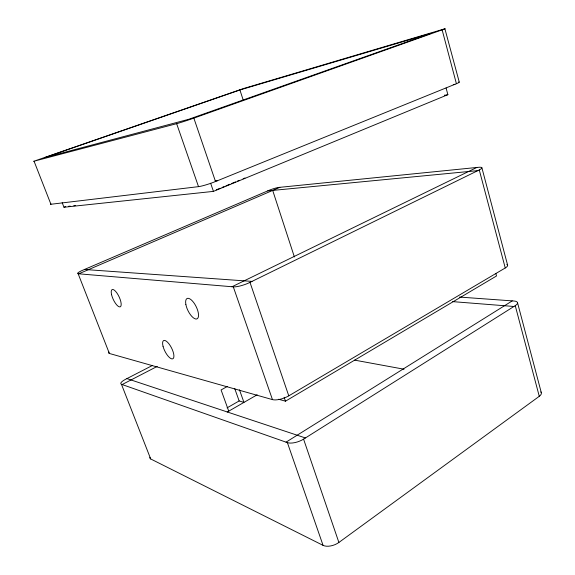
<?xml version="1.0" encoding="UTF-8"?>
<svg xmlns="http://www.w3.org/2000/svg" width="575" height="575" viewBox="0 0 575 575"><rect width="100%" height="100%" fill="white"/><g stroke="black" fill="none" stroke-linecap="round" stroke-linejoin="round"><path stroke-width="0.86" d="M445.165 28.757L193.847 118.127A13.218 0.446 -18.5 0 1 176.647 123.675L33.616 161.316L243.448 88.579L444.892 28.779L459.267 82.124M149.924 457.319A8.51 3.155 -23.2 0 0 150.693 458.951L323.064 545.359A11.651 6.296 -20 0 0 338.891 542.455L539.271 396.312A10.149 4.348 -11.4 0 0 540.838 391.891M152.454 365.456L125.472 379.349A8.704 2.465 -21.9 0 0 121.454 384.308L287.392 442.628A12.032 5.017 -19.5 0 0 303.571 439.128L515.243 305.656A10.415 3.428 -13.3 0 0 513.82 300.998L459.511 297.067M286.048 442.153L512.26 300.883M278.573 399.251L285.48 401.185L496.512 275.978L495.837 273.47M505.253 267.972L479.262 169.934A10.824 1.955 -15.8 0 0 478.378 167.311L279.062 187.4A7.727 1.093 -18.2 0 0 268.892 190.382L82.893 270.142A8.992 1.387 -20.3 0 0 78.15 273.757L109.372 353.467L272.457 399.611A12.197 4.456 -19.3 0 0 288.779 395.852L505.253 267.972A10.523 3.033 -14.1 0 0 506.841 264.385M227.197 412.052L257.169 394.788M227.068 407.869L239.15 400.94L243.951 402.399L239.459 389.785M227.233 386.515L221.08 389.951L228.749 411.154M122.13 384.546L157.255 366.383M78.15 273.757L233.306 286.853A12.614 2.897 -19 0 0 249.996 282.39L479.262 169.934M232.027 286.745L476.826 167.469M78.768 273.815L279.903 187.313M62.208 202.738L63.962 207.244L213.433 191.382L447.875 94.681L446.078 87.997M216.243 189.843L220.146 188.233M222.087 187.436L224.027 186.638M225.961 185.84L229.806 184.252M231.725 183.461L233.63 182.678M234.269 182.412L235.542 181.894M237.439 181.111L239.329 180.327M243.11 178.775L244.986 177.998M34.062 161.223L50.923 204.262L198.512 186.645A12.988 1.423 -18.7 0 0 215.517 181.52L456.406 83.713A11.098 0.949 -17.2 0 0 458.642 82.017M63.962 207.244L65.636 206.605M239.912 89.959L44.677 157.593L188.686 119.298L431.387 33.235L239.912 89.959L243.247 100.179M453.251 84.676L454.94 84.309M444.353 95.4L447.875 94.681M215.129 180.974L217.652 180.658M68.49 206.317L70.236 206.13M73.78 205.749L75.577 205.555M267.691 190.9L477.861 170.624M84.446 269.474L252.022 281.398M452.647 301.623L513.935 306.482M354.595 360.123L404.031 369.215M126.931 378.594L305.426 437.956M121.454 384.308L150.693 458.951M234.679 388.434L239.15 400.94M176.647 123.675L198.512 186.645M233.306 286.853L272.457 399.611M287.392 442.628L323.064 545.359M210.637 183.245L213.433 191.382M284.129 397.268L285.48 401.185M193.847 118.127L215.517 181.52M249.996 282.39L288.779 395.852M303.571 439.128L338.891 542.455M272.687 190.418L294.393 256.967M444.748 95.076L444.885 95.594M442.161 29.957L456.406 83.713M515.243 305.656L539.271 396.312M481.886 167.749L507.61 265.14M517.5 302.587L541.305 392.696M50.923 204.262A9.186 0.668 -19.3 0 1 50.916 203.794M109.372 353.467A8.783 2.171 -21.5 0 1 108.984 352.058M163.041 346.301A10.213 3.694 63.2 0 0 172.759 358.822A10.213 3.694 63.2 0 0 168.964 343.85A10.213 3.694 63.2 0 0 163.041 346.301M111.579 294.709A9.531 3.206 64.8 0 0 120.132 306.863A9.531 3.206 64.8 0 0 116.89 292.977A9.531 3.206 64.8 0 0 111.579 294.709M185.854 304.398A11.349 4.564 63.9 0 0 196.672 318.988A11.349 4.564 63.9 0 0 193.717 302.579A11.349 4.564 63.9 0 0 185.854 304.398"/></g></svg>
